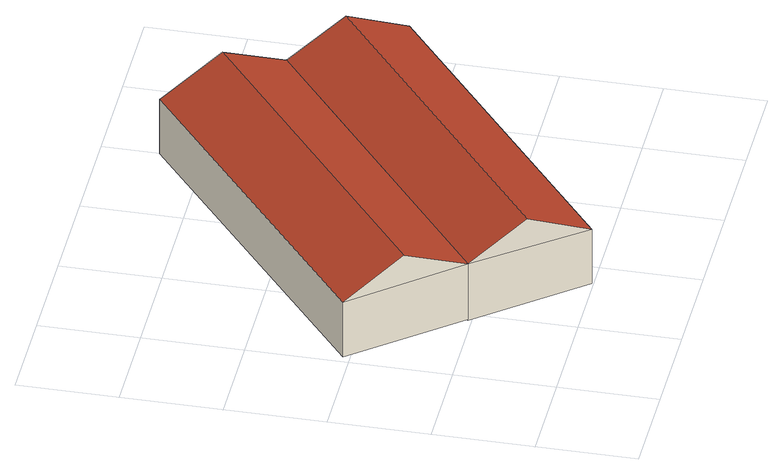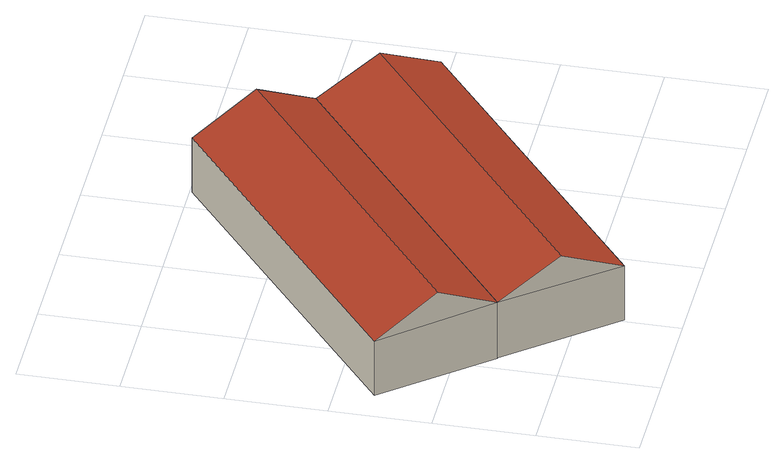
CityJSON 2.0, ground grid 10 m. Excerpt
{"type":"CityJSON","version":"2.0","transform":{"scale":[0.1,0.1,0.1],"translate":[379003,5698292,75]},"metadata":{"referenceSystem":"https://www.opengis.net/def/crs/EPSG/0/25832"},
"CityObjects":{
"building1":{"type":"Building","attributes":{"Gemeindeschluessel":"05911000","Geometrietyp2DReferenz":"3000","function":"31001_2444","roofType":"3100","measuredHeight":9.49,"storeysAboveGround":2},"geometry":[{"type":"Solid","lod":"2","boundaries":[[[[0,1,2,3]],[[4,5,1,0]],[[6,7,5,4]],[[3,2,7,6]],[[0,8,4]],[[6,9,3]],[[3,9,8,0]],[[4,8,9,6]],[[1,5,7,2]]]],"semantics":{"surfaces":[{"type":"WallSurface"},{"type":"RoofSurface"},{"type":"GroundSurface"}],"values":[[0,0,0,0,0,0,1,1,2]]}}]},
"building2":{"type":"Building","attributes":{"Gemeindeschluessel":"05911000","Geometrietyp2DReferenz":"3000","function":"31001_2444","roofType":"3100","measuredHeight":9.56,"storeysAboveGround":2},"geometry":[{"type":"Solid","lod":"2","boundaries":[[[[4,10,11,6]],[[12,13,10,4]],[[14,15,13,12]],[[6,11,15,14]],[[4,16,12]],[[14,17,6]],[[6,17,16,4]],[[12,16,17,14]],[[10,13,15,11]]]],"semantics":{"surfaces":[{"type":"WallSurface"},{"type":"RoofSurface"},{"type":"GroundSurface"}],"values":[[0,0,0,0,0,0,1,1,2]]}}]}
},
"vertices":[
[299,444,65],[299,444,3],[7,207,3],[7,207,66],[384,339,67],[384,339,3],[91,104,67],[91,104,3],[341,392,98],[49,157,98],
[384,339,2],[91,104,2],[466,238,64],[466,238,2],[174,2,64],[174,2,2],[423,290,98],[131,55,98]
]}
